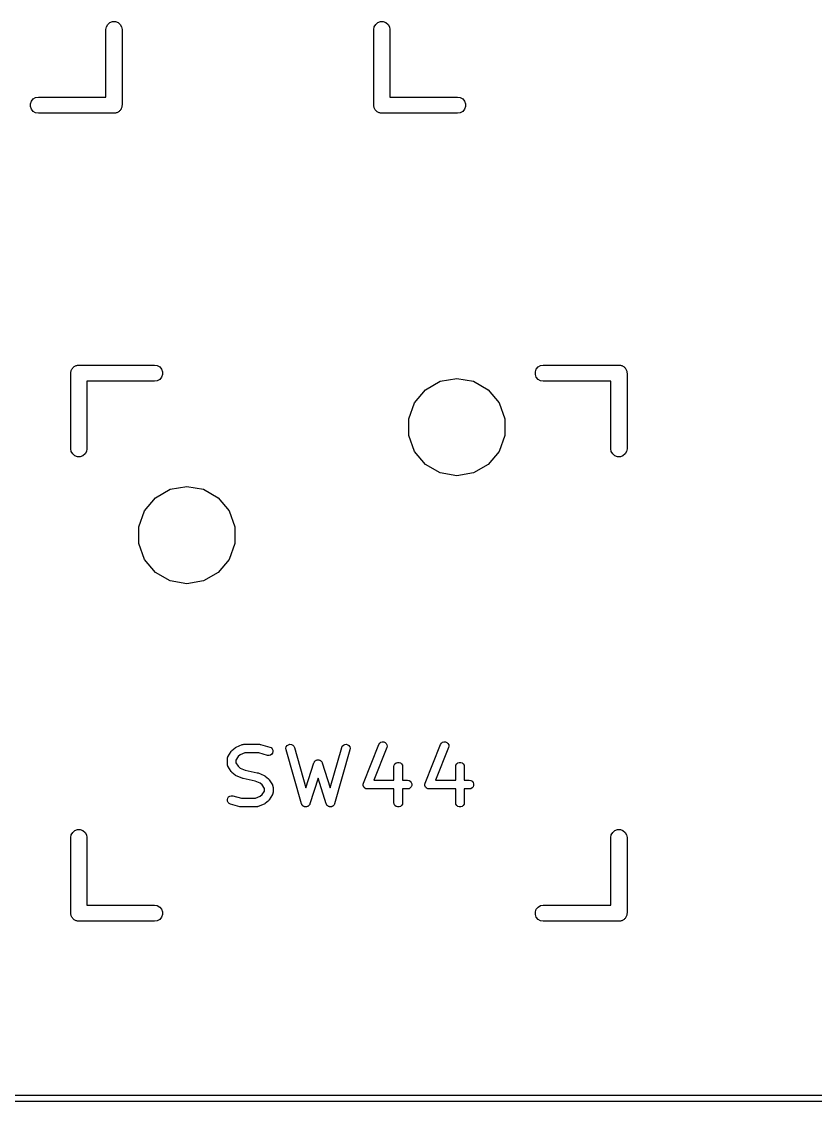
# Model space of a CAD drawing. Header units: millimetres. Extents: x 37 to 156, y -137 to -19.
# Drawn here: x 111.18 to 129.85, y -136.78 to -111.38 of the extents above; entities that cross this region are included whole.
import ezdxf

# ---------------------------------------------------------------- set-up
doc = ezdxf.new("R2010")
doc.units = ezdxf.units.MM
doc.layers.add('BLACK', color=7, linetype='Continuous')

# ---------------------------------------------------------------- blocks, each defined once
blk = doc.blocks.new('hhskb2-F.SilkS')
at = {"layer": 'BLACK'}
for p, q in [((113.171, -111.507), (113.204, -111.45)), ((113.204, -111.45), (113.255, -111.407)), ((113.255, -111.407), (113.317, -111.384)), ((113.317, -111.384), (113.383, -111.384)), ((113.383, -111.384), (113.445, -111.407)), ((113.445, -111.407), (113.496, -111.45)), ((113.496, -111.45), (113.529, -111.507)), ((119.471, -111.507), (119.504, -111.45)), ((119.504, -111.45), (119.555, -111.407)), ((119.555, -111.407), (119.617, -111.384)), ((119.617, -111.384), (119.683, -111.384)), ((119.683, -111.384), (119.745, -111.407)), ((119.745, -111.407), (119.796, -111.45)), ((119.796, -111.45), (119.829, -111.507)), ((113.159, -111.572), (113.171, -111.507)), ((113.159, -113.159), (113.159, -111.572)), ((113.529, -111.507), (113.54, -111.572)), ((113.54, -111.572), (113.54, -113.35)), ((119.459, -111.572), (119.471, -111.507)), ((119.459, -113.35), (119.459, -111.572)), ((119.829, -111.507), (119.84, -111.572)), ((119.84, -111.572), (119.84, -113.159)), ((111.407, -113.255), (111.45, -113.204)), ((111.45, -113.204), (111.507, -113.171)), ((111.507, -113.171), (111.572, -113.159)), ((111.572, -113.159), (113.159, -113.159)), ((119.84, -113.159), (121.428, -113.159)), ((121.428, -113.159), (121.493, -113.171)), ((121.493, -113.171), (121.55, -113.204)), ((121.55, -113.204), (121.593, -113.255)), ((111.384, -113.317), (111.407, -113.255)), ((111.384, -113.383), (111.384, -113.317)), ((111.407, -113.445), (111.384, -113.383)), ((111.45, -113.496), (111.407, -113.445)), ((111.507, -113.529), (111.45, -113.496)), ((113.472, -113.496), (113.458, -113.504)), ((113.483, -113.483), (113.472, -113.496)), ((113.496, -113.472), (113.483, -113.483)), ((113.504, -113.458), (113.496, -113.472)), ((113.515, -113.445), (113.504, -113.458)), ((113.521, -113.43), (113.515, -113.445)), ((113.529, -113.415), (113.521, -113.43)), ((113.532, -113.399), (113.529, -113.415)), ((113.538, -113.383), (113.532, -113.399)), ((113.54, -113.35), (113.538, -113.366)), ((113.538, -113.366), (113.538, -113.383)), ((119.462, -113.366), (119.459, -113.35)), ((119.462, -113.383), (119.462, -113.366)), ((119.468, -113.399), (119.462, -113.383)), ((119.471, -113.415), (119.468, -113.399)), ((119.479, -113.43), (119.471, -113.415)), ((119.485, -113.445), (119.479, -113.43)), ((119.496, -113.458), (119.485, -113.445)), ((119.504, -113.472), (119.496, -113.458)), ((119.517, -113.483), (119.504, -113.472)), ((119.528, -113.496), (119.517, -113.483)), ((119.542, -113.504), (119.528, -113.496)), ((121.55, -113.496), (121.493, -113.529)), ((121.593, -113.445), (121.55, -113.496)), ((121.593, -113.255), (121.616, -113.317)), ((121.616, -113.383), (121.593, -113.445)), ((121.616, -113.317), (121.616, -113.383)), ((111.572, -113.54), (111.507, -113.529)), ((113.35, -113.54), (111.572, -113.54)), ((113.366, -113.538), (113.35, -113.54)), ((113.383, -113.538), (113.366, -113.538)), ((113.399, -113.532), (113.383, -113.538)), ((113.415, -113.529), (113.399, -113.532)), ((113.43, -113.521), (113.415, -113.529)), ((113.445, -113.515), (113.43, -113.521)), ((113.458, -113.504), (113.445, -113.515)), ((119.555, -113.515), (119.542, -113.504)), ((119.57, -113.521), (119.555, -113.515)), ((119.585, -113.529), (119.57, -113.521)), ((119.601, -113.532), (119.585, -113.529)), ((119.617, -113.538), (119.601, -113.532)), ((119.634, -113.538), (119.617, -113.538)), ((119.65, -113.54), (119.634, -113.538)), ((121.428, -113.54), (119.65, -113.54)), ((121.493, -113.529), (121.428, -113.54)), ((112.343, -119.601), (112.346, -119.585)), ((112.346, -119.585), (112.354, -119.57)), ((112.354, -119.57), (112.36, -119.555)), ((112.36, -119.555), (112.371, -119.542)), ((112.371, -119.542), (112.379, -119.528)), ((112.379, -119.528), (112.392, -119.517)), ((112.392, -119.517), (112.403, -119.504)), ((112.403, -119.504), (112.417, -119.496)), ((112.417, -119.496), (112.43, -119.485)), ((112.43, -119.485), (112.445, -119.479)), ((112.445, -119.479), (112.46, -119.471)), ((112.46, -119.471), (112.476, -119.468)), ((112.476, -119.468), (112.492, -119.462)), ((112.492, -119.462), (112.509, -119.462)), ((112.509, -119.462), (112.525, -119.459)), ((112.525, -119.459), (114.303, -119.459)), ((114.303, -119.459), (114.368, -119.471)), ((114.368, -119.471), (114.425, -119.504)), ((114.425, -119.504), (114.468, -119.555)), ((114.468, -119.555), (114.491, -119.617)), ((123.259, -119.617), (123.282, -119.555)), ((123.282, -119.555), (123.325, -119.504)), ((123.325, -119.504), (123.382, -119.471)), ((123.382, -119.471), (123.447, -119.459)), ((123.447, -119.459), (125.225, -119.459)), ((125.225, -119.459), (125.241, -119.462)), ((125.241, -119.462), (125.258, -119.462)), ((125.258, -119.462), (125.274, -119.468)), ((125.274, -119.468), (125.29, -119.471)), ((125.29, -119.471), (125.305, -119.479)), ((125.305, -119.479), (125.32, -119.485)), ((125.32, -119.485), (125.333, -119.496)), ((125.333, -119.496), (125.347, -119.504)), ((125.347, -119.504), (125.358, -119.517)), ((125.358, -119.517), (125.371, -119.528)), ((125.371, -119.528), (125.379, -119.542)), ((125.379, -119.542), (125.39, -119.555)), ((125.39, -119.555), (125.396, -119.57)), ((125.396, -119.57), (125.404, -119.585)), ((125.404, -119.585), (125.407, -119.601)), ((112.334, -119.65), (112.337, -119.634)), ((112.334, -121.428), (112.334, -119.65)), ((112.337, -119.617), (112.343, -119.601)), ((112.337, -119.634), (112.337, -119.617)), ((114.303, -119.84), (112.715, -119.84)), ((112.715, -119.84), (112.715, -121.428)), ((114.368, -119.829), (114.303, -119.84)), ((114.425, -119.796), (114.368, -119.829)), ((114.468, -119.745), (114.425, -119.796)), ((114.491, -119.683), (114.468, -119.745)), ((114.491, -119.617), (114.491, -119.683)), ((120.677, -120.041), (121.023, -119.842)), ((121.023, -119.842), (121.415, -119.773)), ((121.415, -119.773), (121.807, -119.842)), ((121.807, -119.842), (122.153, -120.041)), ((123.259, -119.683), (123.259, -119.617)), ((123.282, -119.745), (123.259, -119.683)), ((123.325, -119.796), (123.282, -119.745)), ((123.382, -119.829), (123.325, -119.796)), ((123.447, -119.84), (123.382, -119.829)), ((125.034, -119.84), (123.447, -119.84)), ((125.034, -121.428), (125.034, -119.84)), ((125.407, -119.601), (125.413, -119.617)), ((125.413, -119.617), (125.413, -119.634)), ((125.413, -119.634), (125.415, -119.65)), ((125.415, -119.65), (125.415, -121.428)), ((120.421, -120.346), (120.677, -120.041)), ((122.153, -120.041), (122.409, -120.346)), ((120.285, -120.721), (120.421, -120.346)), ((122.409, -120.346), (122.545, -120.721)), ((120.285, -121.119), (120.285, -120.721)), ((122.545, -120.721), (122.545, -121.119)), ((120.421, -121.494), (120.285, -121.119)), ((122.545, -121.119), (122.409, -121.494)), ((112.346, -121.493), (112.334, -121.428)), ((112.379, -121.55), (112.346, -121.493)), ((112.43, -121.593), (112.379, -121.55)), ((112.492, -121.616), (112.43, -121.593)), ((112.558, -121.616), (112.492, -121.616)), ((112.62, -121.593), (112.558, -121.616)), ((112.671, -121.55), (112.62, -121.593)), ((112.704, -121.493), (112.671, -121.55)), ((112.715, -121.428), (112.704, -121.493)), ((120.677, -121.799), (120.421, -121.494)), ((122.409, -121.494), (122.153, -121.799)), ((125.046, -121.493), (125.034, -121.428)), ((125.079, -121.55), (125.046, -121.493)), ((125.13, -121.593), (125.079, -121.55)), ((125.192, -121.616), (125.13, -121.593)), ((125.258, -121.616), (125.192, -121.616)), ((125.32, -121.593), (125.258, -121.616)), ((125.371, -121.55), (125.32, -121.593)), ((125.404, -121.493), (125.371, -121.55)), ((125.415, -121.428), (125.404, -121.493)), ((121.023, -121.998), (120.677, -121.799)), ((122.153, -121.799), (121.807, -121.998)), ((121.415, -122.067), (121.023, -121.998)), ((121.807, -121.998), (121.415, -122.067)), ((114.327, -122.581), (114.673, -122.382)), ((114.673, -122.382), (115.065, -122.313)), ((115.065, -122.313), (115.457, -122.382)), ((115.457, -122.382), (115.803, -122.581)), ((114.071, -122.886), (114.327, -122.581)), ((115.803, -122.581), (116.059, -122.886)), ((113.935, -123.261), (114.071, -122.886)), ((116.059, -122.886), (116.195, -123.261)), ((113.935, -123.659), (113.935, -123.261)), ((116.195, -123.261), (116.195, -123.659)), ((114.071, -124.034), (113.935, -123.659)), ((116.195, -123.659), (116.059, -124.034)), ((114.327, -124.339), (114.071, -124.034)), ((116.059, -124.034), (115.803, -124.339)), ((114.673, -124.538), (114.327, -124.339)), ((115.803, -124.339), (115.457, -124.538)), ((115.065, -124.607), (114.673, -124.538)), ((115.457, -124.538), (115.065, -124.607)), ((116.125, -128.522), (116.197, -128.462)), ((116.197, -128.462), (116.211, -128.454)), ((116.211, -128.454), (116.223, -128.446)), ((116.223, -128.446), (116.368, -128.386)), ((116.368, -128.386), (116.371, -128.385)), ((116.371, -128.385), (116.373, -128.384)), ((116.373, -128.384), (116.388, -128.381)), ((116.388, -128.381), (116.403, -128.378)), ((116.403, -128.378), (116.405, -128.378)), ((116.405, -128.378), (116.408, -128.378)), ((116.408, -128.378), (116.77, -128.378)), ((116.77, -128.378), (116.784, -128.38)), ((116.784, -128.38), (116.798, -128.382)), ((116.798, -128.382), (117.015, -128.442)), ((117.015, -128.442), (117.047, -128.457)), ((117.047, -128.457), (117.072, -128.482)), ((117.395, -128.472), (117.403, -128.438)), ((117.398, -128.507), (117.395, -128.472)), ((117.403, -128.438), (117.423, -128.409)), ((117.423, -128.409), (117.452, -128.388)), ((117.452, -128.388), (117.486, -128.378)), ((117.486, -128.378), (117.521, -128.381)), ((117.521, -128.381), (117.553, -128.395)), ((117.553, -128.395), (117.578, -128.42)), ((117.578, -128.42), (117.594, -128.452)), ((117.594, -128.452), (117.865, -129.399)), ((118.434, -129.399), (118.705, -128.452)), ((118.705, -128.452), (118.72, -128.42)), ((118.72, -128.42), (118.746, -128.395)), ((118.746, -128.395), (118.778, -128.381)), ((118.778, -128.381), (118.813, -128.378)), ((118.813, -128.378), (118.847, -128.388)), ((118.847, -128.388), (118.875, -128.409)), ((118.875, -128.409), (118.895, -128.438)), ((118.895, -128.438), (118.904, -128.472)), ((118.904, -128.472), (118.9, -128.507)), ((119.216, -129.288), (119.579, -128.381)), ((119.768, -128.457), (119.46, -129.225)), ((119.579, -128.381), (119.598, -128.351)), ((119.598, -128.351), (119.625, -128.33)), ((119.625, -128.33), (119.659, -128.318)), ((119.659, -128.318), (119.694, -128.32)), ((119.694, -128.32), (119.727, -128.333)), ((119.727, -128.333), (119.753, -128.356)), ((119.753, -128.356), (119.77, -128.387)), ((119.775, -128.422), (119.768, -128.457)), ((119.77, -128.387), (119.775, -128.422)), ((120.668, -129.288), (121.03, -128.381)), ((121.219, -128.457), (120.912, -129.225)), ((121.03, -128.381), (121.049, -128.351)), ((121.049, -128.351), (121.077, -128.33)), ((121.077, -128.33), (121.11, -128.318)), ((121.11, -128.318), (121.145, -128.32)), ((121.145, -128.32), (121.178, -128.333)), ((121.178, -128.333), (121.205, -128.356)), ((121.205, -128.356), (121.221, -128.387)), ((121.226, -128.422), (121.219, -128.457)), ((121.221, -128.387), (121.226, -128.422)), ((116.016, -128.721), (116.017, -128.712)), ((116.016, -128.842), (116.016, -128.721)), ((116.017, -128.712), (116.018, -128.702)), ((116.018, -128.702), (116.02, -128.695)), ((116.02, -128.695), (116.022, -128.687)), ((116.022, -128.687), (116.027, -128.678)), ((116.027, -128.678), (116.03, -128.669)), ((116.03, -128.669), (116.103, -128.548)), ((116.103, -128.548), (116.114, -128.535)), ((116.114, -128.535), (116.125, -128.522)), ((116.268, -128.668), (116.219, -128.75)), ((116.316, -128.628), (116.268, -128.668)), ((116.428, -128.581), (116.316, -128.628)), ((116.757, -128.581), (116.428, -128.581)), ((116.961, -128.638), (116.757, -128.581)), ((116.996, -128.641), (116.961, -128.638)), ((117.03, -128.632), (116.996, -128.641)), ((117.059, -128.612), (117.03, -128.632)), ((117.08, -128.584), (117.059, -128.612)), ((117.072, -128.482), (117.087, -128.515)), ((117.089, -128.55), (117.08, -128.584)), ((117.087, -128.515), (117.089, -128.55)), ((117.761, -129.777), (117.398, -128.507)), ((118.9, -128.507), (118.537, -129.777)), ((116.017, -128.852), (116.016, -128.842)), ((116.018, -128.862), (116.017, -128.852)), ((116.02, -128.869), (116.018, -128.862)), ((116.022, -128.877), (116.02, -128.869)), ((116.027, -128.886), (116.022, -128.877)), ((116.03, -128.895), (116.027, -128.886)), ((116.103, -129.016), (116.03, -128.895)), ((116.219, -128.75), (116.219, -128.814)), ((116.219, -128.814), (116.268, -128.896)), ((116.268, -128.896), (116.316, -128.936)), ((116.316, -128.936), (116.438, -128.987)), ((117.865, -129.399), (118.053, -128.811)), ((118.053, -128.811), (118.054, -128.808)), ((118.054, -128.808), (118.055, -128.804)), ((118.055, -128.804), (118.063, -128.792)), ((118.063, -128.792), (118.069, -128.78)), ((118.069, -128.78), (118.072, -128.777)), ((118.072, -128.777), (118.074, -128.774)), ((118.074, -128.774), (118.085, -128.766)), ((118.085, -128.766), (118.095, -128.756)), ((118.095, -128.756), (118.099, -128.755)), ((118.099, -128.755), (118.102, -128.752)), ((118.102, -128.752), (118.115, -128.748)), ((118.115, -128.748), (118.128, -128.743)), ((118.128, -128.743), (118.132, -128.743)), ((118.132, -128.743), (118.136, -128.742)), ((118.136, -128.742), (118.149, -128.742)), ((118.149, -128.742), (118.163, -128.742)), ((118.163, -128.742), (118.167, -128.743)), ((118.167, -128.743), (118.171, -128.743)), ((118.171, -128.743), (118.184, -128.748)), ((118.184, -128.748), (118.197, -128.752)), ((118.197, -128.752), (118.2, -128.755)), ((118.2, -128.755), (118.204, -128.756)), ((118.204, -128.756), (118.214, -128.766)), ((118.214, -128.766), (118.224, -128.774)), ((118.224, -128.774), (118.227, -128.777)), ((118.227, -128.777), (118.23, -128.78)), ((118.23, -128.78), (118.236, -128.792)), ((118.236, -128.792), (118.243, -128.804)), ((118.243, -128.804), (118.244, -128.808)), ((118.244, -128.808), (118.246, -128.811)), ((118.246, -128.811), (118.434, -129.399)), ((119.935, -128.903), (119.941, -128.868)), ((119.935, -129.225), (119.935, -128.903)), ((119.941, -128.868), (119.958, -128.838)), ((119.958, -128.838), (119.985, -128.815)), ((119.985, -128.815), (120.018, -128.803)), ((120.018, -128.803), (120.054, -128.803)), ((120.054, -128.803), (120.087, -128.815)), ((120.087, -128.815), (120.114, -128.838)), ((120.114, -128.838), (120.132, -128.868)), ((120.132, -128.868), (120.138, -128.903)), ((120.138, -128.903), (120.138, -129.225)), ((121.386, -128.903), (121.392, -128.868)), ((121.386, -129.225), (121.386, -128.903)), ((121.392, -128.868), (121.41, -128.838)), ((121.41, -128.838), (121.437, -128.815)), ((121.437, -128.815), (121.47, -128.803)), ((121.47, -128.803), (121.505, -128.803)), ((121.505, -128.803), (121.538, -128.815)), ((121.538, -128.815), (121.565, -128.838)), ((121.565, -128.838), (121.583, -128.868)), ((121.583, -128.868), (121.589, -128.903)), ((121.589, -128.903), (121.589, -129.225)), ((116.114, -129.028), (116.103, -129.016)), ((116.125, -129.041), (116.114, -129.028)), ((116.197, -129.102), (116.125, -129.041)), ((116.211, -129.109), (116.197, -129.102)), ((116.223, -129.118), (116.211, -129.109)), ((116.368, -129.178), (116.223, -129.118)), ((116.378, -129.18), (116.368, -129.178)), ((116.387, -129.184), (116.378, -129.18)), ((116.668, -129.242), (116.387, -129.184)), ((116.438, -128.987), (116.719, -129.045)), ((116.719, -129.045), (116.728, -129.049)), ((116.728, -129.049), (116.737, -129.051)), ((116.737, -129.051), (116.882, -129.111)), ((116.882, -129.111), (116.895, -129.12)), ((116.895, -129.12), (116.908, -129.127)), ((116.908, -129.127), (116.981, -129.188)), ((116.981, -129.188), (116.992, -129.201)), ((116.992, -129.201), (117.003, -129.213)), ((117.003, -129.213), (117.075, -129.334)), ((118.149, -129.176), (117.956, -129.78)), ((118.343, -129.78), (118.149, -129.176)), ((119.46, -129.225), (119.935, -129.225)), ((120.138, -129.225), (120.254, -129.225)), ((120.254, -129.225), (120.289, -129.231)), ((120.289, -129.231), (120.319, -129.248)), ((120.912, -129.225), (121.386, -129.225)), ((121.589, -129.225), (121.705, -129.225)), ((121.705, -129.225), (121.74, -129.231)), ((121.74, -129.231), (121.771, -129.248)), ((116.79, -129.293), (116.668, -129.242)), ((116.837, -129.333), (116.79, -129.293)), ((116.887, -129.415), (116.837, -129.333)), ((116.837, -129.562), (116.887, -129.479)), ((116.887, -129.479), (116.887, -129.415)), ((117.075, -129.334), (117.079, -129.343)), ((117.079, -129.343), (117.084, -129.352)), ((117.084, -129.352), (117.085, -129.36)), ((117.085, -129.36), (117.088, -129.367)), ((117.088, -129.367), (117.088, -129.377)), ((117.088, -129.377), (117.09, -129.387)), ((117.09, -129.387), (117.09, -129.508)), ((119.209, -129.323), (119.21, -129.316)), ((119.21, -129.333), (119.209, -129.323)), ((119.21, -129.309), (119.214, -129.299)), ((119.21, -129.316), (119.21, -129.309)), ((119.21, -129.344), (119.21, -129.333)), ((119.213, -129.351), (119.21, -129.344)), ((119.214, -129.358), (119.213, -129.351)), ((119.214, -129.299), (119.216, -129.288)), ((119.219, -129.367), (119.214, -129.358)), ((119.222, -129.377), (119.219, -129.367)), ((119.227, -129.383), (119.222, -129.377)), ((119.231, -129.389), (119.227, -129.383)), ((119.238, -129.396), (119.231, -129.389)), ((119.245, -129.404), (119.238, -129.396)), ((119.251, -129.408), (119.245, -129.404)), ((119.257, -129.413), (119.251, -129.408)), ((119.267, -129.416), (119.257, -129.413)), ((119.276, -129.422), (119.267, -129.416)), ((119.283, -129.423), (119.276, -129.422)), ((119.29, -129.426), (119.283, -129.423)), ((119.3, -129.426), (119.29, -129.426)), ((119.31, -129.428), (119.3, -129.426)), ((119.935, -129.428), (119.31, -129.428)), ((119.935, -129.75), (119.935, -129.428)), ((120.254, -129.428), (120.138, -129.428)), ((120.138, -129.428), (120.138, -129.75)), ((120.289, -129.422), (120.254, -129.428)), ((120.319, -129.404), (120.289, -129.422)), ((120.319, -129.248), (120.342, -129.275)), ((120.342, -129.377), (120.319, -129.404)), ((120.342, -129.275), (120.354, -129.309)), ((120.354, -129.344), (120.342, -129.377)), ((120.354, -129.309), (120.354, -129.344)), ((120.66, -129.323), (120.662, -129.316)), ((120.662, -129.333), (120.66, -129.323)), ((120.662, -129.309), (120.665, -129.299)), ((120.662, -129.316), (120.662, -129.309)), ((120.662, -129.344), (120.662, -129.333)), ((120.664, -129.351), (120.662, -129.344)), ((120.665, -129.358), (120.664, -129.351)), ((120.665, -129.299), (120.668, -129.288)), ((120.67, -129.367), (120.665, -129.358)), ((120.674, -129.377), (120.67, -129.367)), ((120.679, -129.383), (120.674, -129.377)), ((120.682, -129.389), (120.679, -129.383)), ((120.69, -129.396), (120.682, -129.389)), ((120.697, -129.404), (120.69, -129.396)), ((120.703, -129.408), (120.697, -129.404)), ((120.708, -129.413), (120.703, -129.408)), ((120.718, -129.416), (120.708, -129.413)), ((120.727, -129.422), (120.718, -129.416)), ((120.734, -129.423), (120.727, -129.422)), ((120.741, -129.426), (120.734, -129.423)), ((120.752, -129.426), (120.741, -129.426)), ((120.762, -129.428), (120.752, -129.426)), ((121.386, -129.428), (120.762, -129.428)), ((121.386, -129.75), (121.386, -129.428)), ((121.705, -129.428), (121.589, -129.428)), ((121.589, -129.428), (121.589, -129.75)), ((121.74, -129.422), (121.705, -129.428)), ((121.771, -129.404), (121.74, -129.422)), ((121.771, -129.248), (121.793, -129.275)), ((121.793, -129.377), (121.771, -129.404)), ((121.793, -129.275), (121.805, -129.309)), ((121.805, -129.344), (121.793, -129.377)), ((121.805, -129.309), (121.805, -129.344)), ((116.016, -129.679), (116.026, -129.645)), ((116.019, -129.714), (116.016, -129.679)), ((116.034, -129.747), (116.019, -129.714)), ((116.026, -129.645), (116.046, -129.617)), ((116.058, -129.772), (116.034, -129.747)), ((116.046, -129.617), (116.075, -129.597)), ((116.075, -129.597), (116.109, -129.588)), ((116.109, -129.588), (116.144, -129.591)), ((116.144, -129.591), (116.349, -129.648)), ((116.349, -129.648), (116.678, -129.648)), ((116.678, -129.648), (116.79, -129.601)), ((116.79, -129.601), (116.837, -129.562)), ((116.981, -129.707), (116.908, -129.767)), ((116.992, -129.694), (116.981, -129.707)), ((117.003, -129.681), (116.992, -129.694)), ((117.075, -129.56), (117.003, -129.681)), ((117.079, -129.551), (117.075, -129.56)), ((117.084, -129.542), (117.079, -129.551)), ((117.085, -129.534), (117.084, -129.542)), ((117.088, -129.527), (117.085, -129.534)), ((117.09, -129.508), (117.088, -129.517)), ((117.088, -129.517), (117.088, -129.527)), ((116.09, -129.787), (116.058, -129.772)), ((116.308, -129.847), (116.09, -129.787)), ((116.321, -129.849), (116.308, -129.847)), ((116.335, -129.851), (116.321, -129.849)), ((116.698, -129.851), (116.335, -129.851)), ((116.7, -129.851), (116.698, -129.851)), ((116.703, -129.851), (116.7, -129.851)), ((116.717, -129.848), (116.703, -129.851)), ((116.733, -129.845), (116.717, -129.848)), ((116.735, -129.844), (116.733, -129.845)), ((116.737, -129.843), (116.735, -129.844)), ((116.882, -129.783), (116.737, -129.843)), ((116.895, -129.775), (116.882, -129.783)), ((116.908, -129.767), (116.895, -129.775)), ((117.764, -129.783), (117.761, -129.777)), ((117.765, -129.788), (117.764, -129.783)), ((117.771, -129.798), (117.765, -129.788)), ((117.777, -129.809), (117.771, -129.798)), ((117.781, -129.813), (117.777, -129.809)), ((117.784, -129.818), (117.781, -129.813)), ((117.793, -129.825), (117.784, -129.818)), ((117.802, -129.834), (117.793, -129.825)), ((117.807, -129.836), (117.802, -129.834)), ((117.812, -129.839), (117.807, -129.836)), ((117.823, -129.843), (117.812, -129.839)), ((117.834, -129.848), (117.823, -129.843)), ((117.84, -129.848), (117.834, -129.848)), ((117.845, -129.85), (117.84, -129.848)), ((117.857, -129.85), (117.845, -129.85)), ((117.87, -129.851), (117.857, -129.85)), ((117.875, -129.849), (117.87, -129.851)), ((117.881, -129.849), (117.875, -129.849)), ((117.892, -129.844), (117.881, -129.849)), ((117.903, -129.841), (117.892, -129.844)), ((117.908, -129.838), (117.903, -129.841)), ((117.913, -129.835), (117.908, -129.838)), ((117.922, -129.827), (117.913, -129.835)), ((117.932, -129.82), (117.922, -129.827)), ((117.935, -129.816), (117.932, -129.82)), ((117.939, -129.812), (117.935, -129.816)), ((117.945, -129.801), (117.939, -129.812)), ((117.952, -129.791), (117.945, -129.801)), ((117.953, -129.785), (117.952, -129.791)), ((117.956, -129.78), (117.953, -129.785)), ((118.345, -129.785), (118.343, -129.78)), ((118.347, -129.791), (118.345, -129.785)), ((118.354, -129.801), (118.347, -129.791)), ((118.359, -129.812), (118.354, -129.801)), ((118.363, -129.816), (118.359, -129.812)), ((118.367, -129.82), (118.363, -129.816)), ((118.376, -129.827), (118.367, -129.82)), ((118.385, -129.835), (118.376, -129.827)), ((118.391, -129.838), (118.385, -129.835)), ((118.395, -129.841), (118.391, -129.838)), ((118.407, -129.844), (118.395, -129.841)), ((118.418, -129.849), (118.407, -129.844)), ((118.424, -129.849), (118.418, -129.849)), ((118.429, -129.851), (118.424, -129.849)), ((118.441, -129.85), (118.429, -129.851)), ((118.453, -129.85), (118.441, -129.85)), ((118.459, -129.848), (118.453, -129.85)), ((118.464, -129.848), (118.459, -129.848)), ((118.475, -129.843), (118.464, -129.848)), ((118.487, -129.839), (118.475, -129.843)), ((118.491, -129.836), (118.487, -129.839)), ((118.496, -129.834), (118.491, -129.836)), ((118.505, -129.825), (118.496, -129.834)), ((118.515, -129.818), (118.505, -129.825)), ((118.518, -129.813), (118.515, -129.818)), ((118.522, -129.809), (118.518, -129.813)), ((118.527, -129.798), (118.522, -129.809)), ((118.534, -129.788), (118.527, -129.798)), ((118.535, -129.783), (118.534, -129.788)), ((118.537, -129.777), (118.535, -129.783)), ((119.941, -129.784), (119.935, -129.75)), ((119.958, -129.815), (119.941, -129.784)), ((119.985, -129.838), (119.958, -129.815)), ((120.018, -129.85), (119.985, -129.838)), ((120.054, -129.85), (120.018, -129.85)), ((120.087, -129.838), (120.054, -129.85)), ((120.114, -129.815), (120.087, -129.838)), ((120.132, -129.784), (120.114, -129.815)), ((120.138, -129.75), (120.132, -129.784)), ((121.392, -129.784), (121.386, -129.75)), ((121.41, -129.815), (121.392, -129.784)), ((121.437, -129.838), (121.41, -129.815)), ((121.47, -129.85), (121.437, -129.838)), ((121.505, -129.85), (121.47, -129.85)), ((121.538, -129.838), (121.505, -129.85)), ((121.565, -129.815), (121.538, -129.838)), ((121.583, -129.784), (121.565, -129.815)), ((121.589, -129.75), (121.583, -129.784)), ((112.334, -130.572), (112.346, -130.507)), ((112.346, -130.507), (112.379, -130.45)), ((112.379, -130.45), (112.43, -130.407)), ((112.43, -130.407), (112.492, -130.384)), ((112.492, -130.384), (112.558, -130.384)), ((112.558, -130.384), (112.62, -130.407)), ((112.62, -130.407), (112.671, -130.45)), ((112.671, -130.45), (112.704, -130.507)), ((112.704, -130.507), (112.715, -130.572)), ((125.034, -130.572), (125.046, -130.507)), ((125.046, -130.507), (125.079, -130.45)), ((125.079, -130.45), (125.13, -130.407)), ((125.13, -130.407), (125.192, -130.384)), ((125.192, -130.384), (125.258, -130.384)), ((125.258, -130.384), (125.32, -130.407)), ((125.32, -130.407), (125.371, -130.45)), ((125.371, -130.45), (125.404, -130.507)), ((125.404, -130.507), (125.415, -130.572)), ((112.334, -132.35), (112.334, -130.572)), ((112.715, -130.572), (112.715, -132.159)), ((125.034, -132.159), (125.034, -130.572)), ((125.415, -130.572), (125.415, -132.35)), ((112.715, -132.159), (114.303, -132.159)), ((114.303, -132.159), (114.368, -132.171)), ((114.368, -132.171), (114.425, -132.204)), ((114.425, -132.204), (114.468, -132.255)), ((114.468, -132.255), (114.491, -132.317)), ((123.259, -132.317), (123.282, -132.255)), ((123.282, -132.255), (123.325, -132.204)), ((123.325, -132.204), (123.382, -132.171)), ((123.382, -132.171), (123.447, -132.159)), ((123.447, -132.159), (125.034, -132.159)), ((112.337, -132.366), (112.334, -132.35)), ((112.337, -132.383), (112.337, -132.366)), ((112.343, -132.399), (112.337, -132.383)), ((112.346, -132.415), (112.343, -132.399)), ((112.354, -132.43), (112.346, -132.415)), ((112.36, -132.445), (112.354, -132.43)), ((112.371, -132.458), (112.36, -132.445)), ((112.379, -132.472), (112.371, -132.458)), ((112.392, -132.483), (112.379, -132.472)), ((112.403, -132.496), (112.392, -132.483)), ((112.417, -132.504), (112.403, -132.496)), ((112.43, -132.515), (112.417, -132.504)), ((112.445, -132.521), (112.43, -132.515)), ((112.46, -132.529), (112.445, -132.521)), ((112.476, -132.532), (112.46, -132.529)), ((112.492, -132.538), (112.476, -132.532)), ((112.509, -132.538), (112.492, -132.538)), ((112.525, -132.54), (112.509, -132.538)), ((114.303, -132.54), (112.525, -132.54)), ((114.368, -132.529), (114.303, -132.54)), ((114.425, -132.496), (114.368, -132.529)), ((114.468, -132.445), (114.425, -132.496)), ((114.491, -132.383), (114.468, -132.445)), ((114.491, -132.317), (114.491, -132.383)), ((123.259, -132.383), (123.259, -132.317)), ((123.282, -132.445), (123.259, -132.383)), ((123.325, -132.496), (123.282, -132.445)), ((123.382, -132.529), (123.325, -132.496)), ((123.447, -132.54), (123.382, -132.529)), ((125.225, -132.54), (123.447, -132.54)), ((125.241, -132.538), (125.225, -132.54)), ((125.258, -132.538), (125.241, -132.538)), ((125.274, -132.532), (125.258, -132.538)), ((125.29, -132.529), (125.274, -132.532)), ((125.305, -132.521), (125.29, -132.529)), ((125.32, -132.515), (125.305, -132.521)), ((125.333, -132.504), (125.32, -132.515)), ((125.347, -132.496), (125.333, -132.504)), ((125.358, -132.483), (125.347, -132.496)), ((125.371, -132.472), (125.358, -132.483)), ((125.379, -132.458), (125.371, -132.472)), ((125.39, -132.445), (125.379, -132.458)), ((125.396, -132.43), (125.39, -132.445)), ((125.404, -132.415), (125.396, -132.43)), ((125.407, -132.399), (125.404, -132.415)), ((125.413, -132.383), (125.407, -132.399)), ((125.415, -132.35), (125.413, -132.366)), ((125.413, -132.366), (125.413, -132.383))]:
    blk.add_line(p, q, dxfattribs=at)
blk = doc.blocks.new('hhskb2-Edge.Cuts')
at = {"layer": 'BLACK'}
for p, q in [((156.1, -136.775), (36.9, -136.775)), ((36.975, -136.625), (156.025, -136.625))]:
    blk.add_line(p, q, dxfattribs=at)

msp = doc.modelspace()

# ---------------------------------------------------------------- block references
for name in ['hhskb2-Edge.Cuts', 'hhskb2-F.SilkS']:
    msp.add_blockref(name, (0, 0))

doc.saveas('drawing.dxf')
